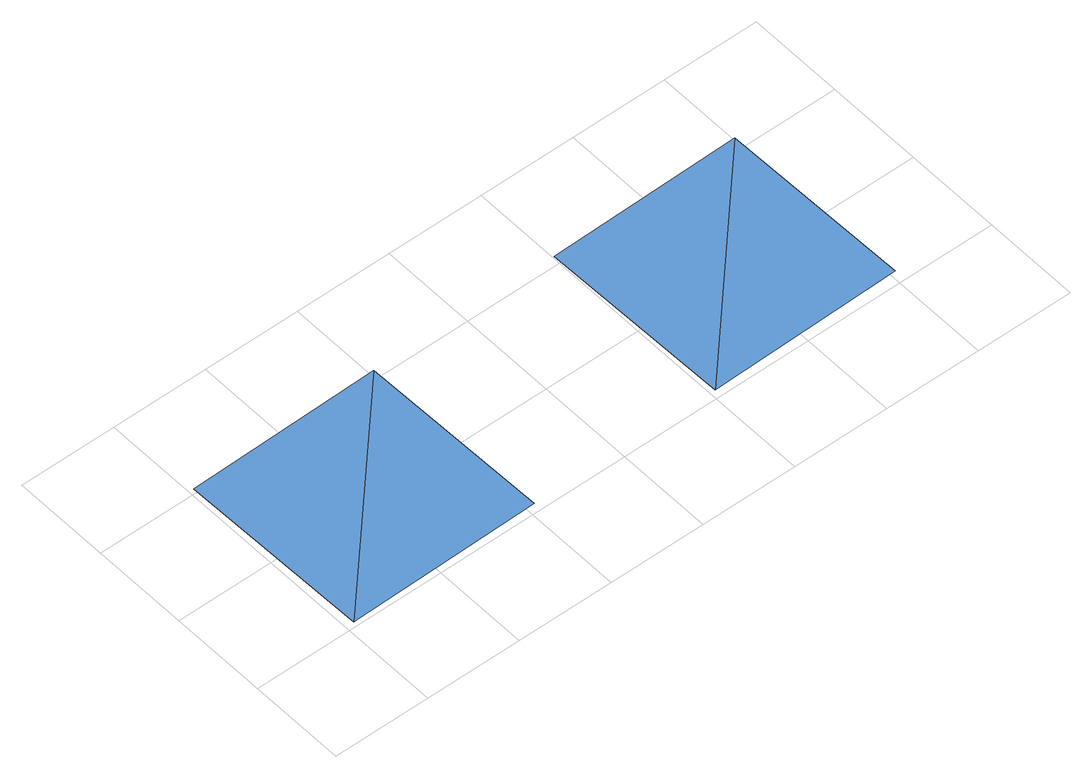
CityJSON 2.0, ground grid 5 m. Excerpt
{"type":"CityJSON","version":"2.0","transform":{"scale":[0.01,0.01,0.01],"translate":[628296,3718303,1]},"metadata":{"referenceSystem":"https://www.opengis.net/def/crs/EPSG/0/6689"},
"CityObjects":{
"waterbody1":{"type":"WaterBody","attributes":{"name":"福岡県津波浸水想定図","class":"1140","function":"2","WaterBodyTsunamiRiskAttribute.description":"1","WaterBodyTsunamiRiskAttribute.rank":"1"},"geometry":[{"type":"MultiSurface","lod":"1","boundaries":[[[0,1,2]],[[0,3,1]],[[4,5,6]],[[4,7,5]]]}]}
},
"vertices":[
[30,5,114],[1011,1024,114],[11,1004,114],[1030,24,114],[2030,43,86],[3010,1062,86],[2010,1043,86],[3029,63,86]
]}
